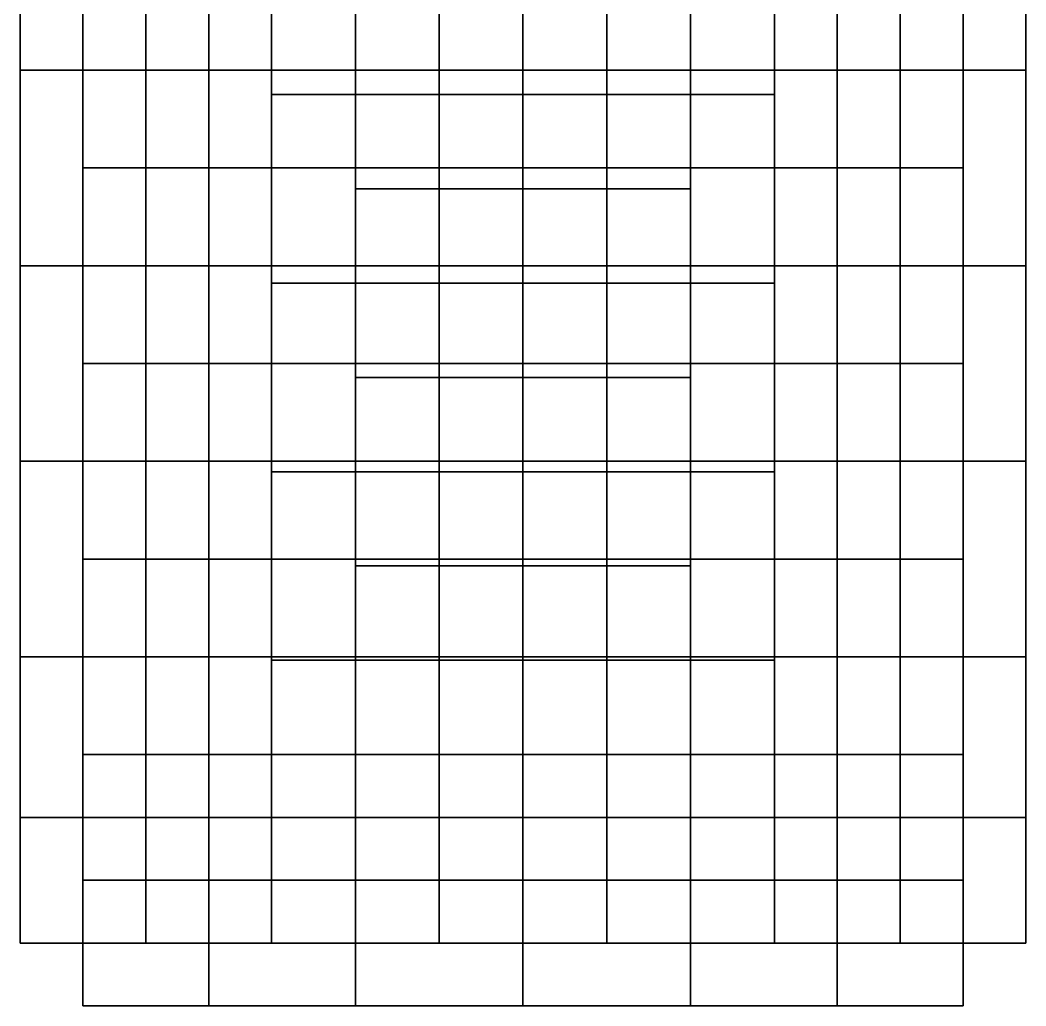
# Model space of a CAD drawing. Extents: x -2.5 to 67.5, y -27.5 to 12.5.
# Drawn here: x 27.5 to 37.5, y -27.5 to -17.7 of the extents above; entities that cross this region are included whole.
import ezdxf

# ---------------------------------------------------------------- set-up
doc = ezdxf.new("R2010")
doc.units = 0
for name, color, linetype in [('EC_M2', 16, 'CONTINUOUS'), ('M0', 13, 'CONTINUOUS'), ('M2', 15, 'CONTINUOUS')]:
    doc.layers.add(name, color=color, linetype=linetype)

msp = doc.modelspace()

# ---------------------------------------------------------------- linework, layer by layer
at = {"layer": 'EC_M2', "color": 182}
for p, q in [((30.833, -25, 4.125), (32.5, -25, 4.125)), ((30.833, -25, 0.5), (32.5, -25, 0.5)), ((32.5, -25, 4.125), (34.167, -25, 4.125)), ((32.5, -25, 0.5), (34.167, -25, 0.5))]:
    msp.add_line(p, q, dxfattribs=at)
at = {"layer": 'M0', "color": 135}
for points in [[(27.5, -18.194), (27.5, -18.194, 1), (27.5, -16.25, 1), (27.5, -16.25)], [(28.75, -18.194), (27.5, -18.194), (27.5, -16.25), (28.75, -16.25)], [(27.5, -18.194, 1), (28.75, -18.194, 1), (28.75, -16.25, 1), (27.5, -16.25, 1)], [(28.75, -18.194, 1), (28.75, -18.194), (28.75, -16.25), (28.75, -16.25, 1)], [(28.75, -18.194), (28.75, -18.194, 1), (28.75, -16.25, 1), (28.75, -16.25)], [(30, -18.194), (28.75, -18.194), (28.75, -16.25), (30, -16.25)], [(28.75, -18.194, 1), (30, -18.194, 1), (30, -16.25, 1), (28.75, -16.25, 1)], [(30, -18.194, 1), (30, -18.194), (30, -16.25), (30, -16.25, 1)], [(30, -18.194), (30, -18.194, 1), (30, -16.25, 1), (30, -16.25)], [(31.667, -18.194), (30, -18.194), (30, -16.25), (31.667, -16.25)], [(30, -18.194, 1), (31.667, -18.194, 1), (31.667, -16.25, 1), (30, -16.25, 1)], [(31.667, -18.194, 1), (31.667, -18.194), (31.667, -16.25), (31.667, -16.25, 1)], [(31.667, -18.194), (31.667, -18.194, 1), (31.667, -16.25, 1), (31.667, -16.25)], [(33.333, -18.194), (31.667, -18.194), (31.667, -16.25), (33.333, -16.25)], [(31.667, -18.194, 1), (33.333, -18.194, 1), (33.333, -16.25, 1), (31.667, -16.25, 1)], [(33.333, -18.194, 1), (33.333, -18.194), (33.333, -16.25), (33.333, -16.25, 1)], [(33.333, -18.194), (33.333, -18.194, 1), (33.333, -16.25, 1), (33.333, -16.25)], [(35, -18.194), (33.333, -18.194), (33.333, -16.25), (35, -16.25)], [(33.333, -18.194, 1), (35, -18.194, 1), (35, -16.25, 1), (33.333, -16.25, 1)], [(35, -18.194, 1), (35, -18.194), (35, -16.25), (35, -16.25, 1)], [(35, -18.194), (35, -18.194, 1), (35, -16.25, 1), (35, -16.25)], [(36.25, -18.194), (35, -18.194), (35, -16.25), (36.25, -16.25)], [(35, -18.194, 1), (36.25, -18.194, 1), (36.25, -16.25, 1), (35, -16.25, 1)], [(36.25, -18.194, 1), (36.25, -18.194), (36.25, -16.25), (36.25, -16.25, 1)], [(36.25, -18.194), (36.25, -18.194, 1), (36.25, -16.25, 1), (36.25, -16.25)], [(37.5, -18.194), (36.25, -18.194), (36.25, -16.25), (37.5, -16.25)], [(36.25, -18.194, 1), (37.5, -18.194, 1), (37.5, -16.25, 1), (36.25, -16.25, 1)], [(37.5, -18.194, 1), (37.5, -18.194), (37.5, -16.25), (37.5, -16.25, 1)], [(28.125, -17.222), (28.125, -19.167), (28.125, -19.167, 1), (28.125, -17.222, 1)], [(28.125, -19.167), (28.125, -17.222), (29.375, -17.222), (29.375, -19.167)], [(28.125, -17.222, 1), (28.125, -19.167, 1), (29.375, -19.167, 1), (29.375, -17.222, 1)], [(29.375, -19.167), (29.375, -17.222), (29.375, -17.222, 1), (29.375, -19.167, 1)], [(29.375, -17.222), (29.375, -19.167), (29.375, -19.167, 1), (29.375, -17.222, 1)], [(29.375, -19.167), (29.375, -17.222), (30.833, -17.222), (30.833, -19.167)], [(29.375, -17.222, 1), (29.375, -19.167, 1), (30.833, -19.167, 1), (30.833, -17.222, 1)], [(30.833, -19.167), (30.833, -17.222), (30.833, -17.222, 1), (30.833, -19.167, 1)], [(30.833, -17.222), (30.833, -19.167), (30.833, -19.167, 1), (30.833, -17.222, 1)], [(30.833, -19.167), (30.833, -17.222), (32.5, -17.222), (32.5, -19.167)], [(30.833, -17.222, 1), (30.833, -19.167, 1), (32.5, -19.167, 1), (32.5, -17.222, 1)], [(32.5, -19.167), (32.5, -17.222), (32.5, -17.222, 1), (32.5, -19.167, 1)], [(32.5, -17.222), (32.5, -19.167), (32.5, -19.167, 1), (32.5, -17.222, 1)], [(32.5, -19.167), (32.5, -17.222), (34.167, -17.222), (34.167, -19.167)], [(32.5, -17.222, 1), (32.5, -19.167, 1), (34.167, -19.167, 1), (34.167, -17.222, 1)], [(34.167, -19.167), (34.167, -17.222), (34.167, -17.222, 1), (34.167, -19.167, 1)], [(34.167, -17.222), (34.167, -19.167), (34.167, -19.167, 1), (34.167, -17.222, 1)], [(34.167, -19.167), (34.167, -17.222), (35.625, -17.222), (35.625, -19.167)], [(34.167, -17.222, 1), (34.167, -19.167, 1), (35.625, -19.167, 1), (35.625, -17.222, 1)], [(35.625, -19.167), (35.625, -17.222), (35.625, -17.222, 1), (35.625, -19.167, 1)], [(35.625, -17.222), (35.625, -19.167), (35.625, -19.167, 1), (35.625, -17.222, 1)], [(35.625, -19.167), (35.625, -17.222), (36.875, -17.222), (36.875, -19.167)], [(35.625, -17.222, 1), (35.625, -19.167, 1), (36.875, -19.167, 1), (36.875, -17.222, 1)], [(36.875, -19.167), (36.875, -17.222), (36.875, -17.222, 1), (36.875, -19.167, 1)], [(28.75, -18.194), (27.5, -18.194), (27.5, -18.194, 1), (28.75, -18.194, 1)], [(27.5, -20.139), (27.5, -20.139, 1), (27.5, -18.194, 1), (27.5, -18.194)], [(28.75, -20.139), (27.5, -20.139), (27.5, -18.194), (28.75, -18.194)], [(27.5, -20.139, 1), (28.75, -20.139, 1), (28.75, -18.194, 1), (27.5, -18.194, 1)], [(27.5, -18.194), (28.75, -18.194), (28.75, -18.194, 1), (27.5, -18.194, 1)], [(28.75, -20.139, 1), (28.75, -20.139), (28.75, -18.194), (28.75, -18.194, 1)], [(30, -18.194), (28.75, -18.194), (28.75, -18.194, 1), (30, -18.194, 1)], [(28.75, -20.139), (28.75, -20.139, 1), (28.75, -18.194, 1), (28.75, -18.194)], [(30, -20.139), (28.75, -20.139), (28.75, -18.194), (30, -18.194)], [(28.75, -20.139, 1), (30, -20.139, 1), (30, -18.194, 1), (28.75, -18.194, 1)], [(28.75, -18.194), (30, -18.194), (30, -18.194, 1), (28.75, -18.194, 1)], [(30, -20.139, 1), (30, -20.139), (30, -18.194), (30, -18.194, 1)], [(31.667, -18.194), (30, -18.194), (30, -18.194, 1), (31.667, -18.194, 1)], [(30, -20.139), (30, -20.139, 1), (30, -18.194, 1), (30, -18.194)], [(31.667, -20.139), (30, -20.139), (30, -18.194), (31.667, -18.194)], [(30, -20.139, 1), (31.667, -20.139, 1), (31.667, -18.194, 1), (30, -18.194, 1)], [(30, -18.194), (31.667, -18.194), (31.667, -18.194, 1), (30, -18.194, 1)], [(31.667, -20.139, 1), (31.667, -20.139), (31.667, -18.194), (31.667, -18.194, 1)], [(33.333, -18.194), (31.667, -18.194), (31.667, -18.194, 1), (33.333, -18.194, 1)], [(31.667, -20.139), (31.667, -20.139, 1), (31.667, -18.194, 1), (31.667, -18.194)], [(33.333, -20.139), (31.667, -20.139), (31.667, -18.194), (33.333, -18.194)], [(31.667, -20.139, 1), (33.333, -20.139, 1), (33.333, -18.194, 1), (31.667, -18.194, 1)], [(31.667, -18.194), (33.333, -18.194), (33.333, -18.194, 1), (31.667, -18.194, 1)], [(33.333, -20.139, 1), (33.333, -20.139), (33.333, -18.194), (33.333, -18.194, 1)], [(35, -18.194), (33.333, -18.194), (33.333, -18.194, 1), (35, -18.194, 1)], [(33.333, -20.139), (33.333, -20.139, 1), (33.333, -18.194, 1), (33.333, -18.194)], [(35, -20.139), (33.333, -20.139), (33.333, -18.194), (35, -18.194)], [(33.333, -20.139, 1), (35, -20.139, 1), (35, -18.194, 1), (33.333, -18.194, 1)], [(33.333, -18.194), (35, -18.194), (35, -18.194, 1), (33.333, -18.194, 1)], [(35, -20.139, 1), (35, -20.139), (35, -18.194), (35, -18.194, 1)], [(36.25, -18.194), (35, -18.194), (35, -18.194, 1), (36.25, -18.194, 1)], [(35, -20.139), (35, -20.139, 1), (35, -18.194, 1), (35, -18.194)], [(36.25, -20.139), (35, -20.139), (35, -18.194), (36.25, -18.194)], [(35, -20.139, 1), (36.25, -20.139, 1), (36.25, -18.194, 1), (35, -18.194, 1)], [(35, -18.194), (36.25, -18.194), (36.25, -18.194, 1), (35, -18.194, 1)], [(36.25, -20.139, 1), (36.25, -20.139), (36.25, -18.194), (36.25, -18.194, 1)], [(37.5, -18.194), (36.25, -18.194), (36.25, -18.194, 1), (37.5, -18.194, 1)], [(36.25, -20.139), (36.25, -20.139, 1), (36.25, -18.194, 1), (36.25, -18.194)], [(37.5, -20.139), (36.25, -20.139), (36.25, -18.194), (37.5, -18.194)], [(36.25, -20.139, 1), (37.5, -20.139, 1), (37.5, -18.194, 1), (36.25, -18.194, 1)], [(36.25, -18.194), (37.5, -18.194), (37.5, -18.194, 1), (36.25, -18.194, 1)], [(37.5, -20.139, 1), (37.5, -20.139), (37.5, -18.194), (37.5, -18.194, 1)], [(28.125, -19.167), (28.125, -21.111), (28.125, -21.111, 1), (28.125, -19.167, 1)], [(28.125, -19.167), (28.125, -19.167, 1), (29.375, -19.167, 1), (29.375, -19.167)], [(28.125, -21.111), (28.125, -19.167), (29.375, -19.167), (29.375, -21.111)], [(28.125, -19.167, 1), (28.125, -21.111, 1), (29.375, -21.111, 1), (29.375, -19.167, 1)], [(28.125, -19.167, 1), (28.125, -19.167), (29.375, -19.167), (29.375, -19.167, 1)], [(29.375, -21.111), (29.375, -19.167), (29.375, -19.167, 1), (29.375, -21.111, 1)], [(29.375, -19.167), (29.375, -21.111), (29.375, -21.111, 1), (29.375, -19.167, 1)], [(29.375, -19.167), (29.375, -19.167, 1), (30.833, -19.167, 1), (30.833, -19.167)], [(29.375, -21.111), (29.375, -19.167), (30.833, -19.167), (30.833, -21.111)], [(29.375, -19.167, 1), (29.375, -21.111, 1), (30.833, -21.111, 1), (30.833, -19.167, 1)], [(29.375, -19.167, 1), (29.375, -19.167), (30.833, -19.167), (30.833, -19.167, 1)], [(30.833, -21.111), (30.833, -19.167), (30.833, -19.167, 1), (30.833, -21.111, 1)], [(30.833, -19.167), (30.833, -21.111), (30.833, -21.111, 1), (30.833, -19.167, 1)], [(30.833, -19.167), (30.833, -19.167, 1), (32.5, -19.167, 1), (32.5, -19.167)], [(30.833, -21.111), (30.833, -19.167), (32.5, -19.167), (32.5, -21.111)], [(30.833, -19.167, 1), (30.833, -21.111, 1), (32.5, -21.111, 1), (32.5, -19.167, 1)], [(30.833, -19.167, 1), (30.833, -19.167), (32.5, -19.167), (32.5, -19.167, 1)], [(32.5, -21.111), (32.5, -19.167), (32.5, -19.167, 1), (32.5, -21.111, 1)], [(32.5, -19.167), (32.5, -21.111), (32.5, -21.111, 1), (32.5, -19.167, 1)], [(32.5, -19.167), (32.5, -19.167, 1), (34.167, -19.167, 1), (34.167, -19.167)], [(32.5, -21.111), (32.5, -19.167), (34.167, -19.167), (34.167, -21.111)], [(32.5, -19.167, 1), (32.5, -21.111, 1), (34.167, -21.111, 1), (34.167, -19.167, 1)], [(32.5, -19.167, 1), (32.5, -19.167), (34.167, -19.167), (34.167, -19.167, 1)], [(34.167, -21.111), (34.167, -19.167), (34.167, -19.167, 1), (34.167, -21.111, 1)], [(34.167, -19.167), (34.167, -21.111), (34.167, -21.111, 1), (34.167, -19.167, 1)], [(34.167, -19.167), (34.167, -19.167, 1), (35.625, -19.167, 1), (35.625, -19.167)], [(34.167, -21.111), (34.167, -19.167), (35.625, -19.167), (35.625, -21.111)], [(34.167, -19.167, 1), (34.167, -21.111, 1), (35.625, -21.111, 1), (35.625, -19.167, 1)], [(34.167, -19.167, 1), (34.167, -19.167), (35.625, -19.167), (35.625, -19.167, 1)], [(35.625, -21.111), (35.625, -19.167), (35.625, -19.167, 1), (35.625, -21.111, 1)], [(35.625, -19.167), (35.625, -21.111), (35.625, -21.111, 1), (35.625, -19.167, 1)], [(35.625, -19.167), (35.625, -19.167, 1), (36.875, -19.167, 1), (36.875, -19.167)], [(35.625, -21.111), (35.625, -19.167), (36.875, -19.167), (36.875, -21.111)], [(35.625, -19.167, 1), (35.625, -21.111, 1), (36.875, -21.111, 1), (36.875, -19.167, 1)], [(35.625, -19.167, 1), (35.625, -19.167), (36.875, -19.167), (36.875, -19.167, 1)], [(36.875, -21.111), (36.875, -19.167), (36.875, -19.167, 1), (36.875, -21.111, 1)], [(28.75, -20.139), (27.5, -20.139), (27.5, -20.139, 1), (28.75, -20.139, 1)], [(27.5, -22.083), (27.5, -22.083, 1), (27.5, -20.139, 1), (27.5, -20.139)], [(28.75, -22.083), (27.5, -22.083), (27.5, -20.139), (28.75, -20.139)], [(27.5, -22.083, 1), (28.75, -22.083, 1), (28.75, -20.139, 1), (27.5, -20.139, 1)], [(27.5, -20.139), (28.75, -20.139), (28.75, -20.139, 1), (27.5, -20.139, 1)], [(28.75, -22.083, 1), (28.75, -22.083), (28.75, -20.139), (28.75, -20.139, 1)], [(30, -20.139), (28.75, -20.139), (28.75, -20.139, 1), (30, -20.139, 1)], [(28.75, -22.083), (28.75, -22.083, 1), (28.75, -20.139, 1), (28.75, -20.139)], [(30, -22.083), (28.75, -22.083), (28.75, -20.139), (30, -20.139)], [(28.75, -22.083, 1), (30, -22.083, 1), (30, -20.139, 1), (28.75, -20.139, 1)], [(28.75, -20.139), (30, -20.139), (30, -20.139, 1), (28.75, -20.139, 1)], [(30, -22.083, 1), (30, -22.083), (30, -20.139), (30, -20.139, 1)], [(31.667, -20.139), (30, -20.139), (30, -20.139, 1), (31.667, -20.139, 1)], [(30, -22.083), (30, -22.083, 1), (30, -20.139, 1), (30, -20.139)], [(31.667, -22.083), (30, -22.083), (30, -20.139), (31.667, -20.139)], [(30, -22.083, 1), (31.667, -22.083, 1), (31.667, -20.139, 1), (30, -20.139, 1)], [(30, -20.139), (31.667, -20.139), (31.667, -20.139, 1), (30, -20.139, 1)], [(31.667, -22.083, 1), (31.667, -22.083), (31.667, -20.139), (31.667, -20.139, 1)], [(33.333, -20.139), (31.667, -20.139), (31.667, -20.139, 1), (33.333, -20.139, 1)], [(31.667, -22.083), (31.667, -22.083, 1), (31.667, -20.139, 1), (31.667, -20.139)], [(33.333, -22.083), (31.667, -22.083), (31.667, -20.139), (33.333, -20.139)], [(31.667, -22.083, 1), (33.333, -22.083, 1), (33.333, -20.139, 1), (31.667, -20.139, 1)], [(31.667, -20.139), (33.333, -20.139), (33.333, -20.139, 1), (31.667, -20.139, 1)], [(33.333, -22.083, 1), (33.333, -22.083), (33.333, -20.139), (33.333, -20.139, 1)], [(35, -20.139), (33.333, -20.139), (33.333, -20.139, 1), (35, -20.139, 1)], [(33.333, -22.083), (33.333, -22.083, 1), (33.333, -20.139, 1), (33.333, -20.139)], [(35, -22.083), (33.333, -22.083), (33.333, -20.139), (35, -20.139)], [(33.333, -22.083, 1), (35, -22.083, 1), (35, -20.139, 1), (33.333, -20.139, 1)], [(33.333, -20.139), (35, -20.139), (35, -20.139, 1), (33.333, -20.139, 1)], [(35, -22.083, 1), (35, -22.083), (35, -20.139), (35, -20.139, 1)], [(36.25, -20.139), (35, -20.139), (35, -20.139, 1), (36.25, -20.139, 1)], [(35, -22.083), (35, -22.083, 1), (35, -20.139, 1), (35, -20.139)], [(36.25, -22.083), (35, -22.083), (35, -20.139), (36.25, -20.139)], [(35, -22.083, 1), (36.25, -22.083, 1), (36.25, -20.139, 1), (35, -20.139, 1)], [(35, -20.139), (36.25, -20.139), (36.25, -20.139, 1), (35, -20.139, 1)], [(36.25, -22.083, 1), (36.25, -22.083), (36.25, -20.139), (36.25, -20.139, 1)], [(37.5, -20.139), (36.25, -20.139), (36.25, -20.139, 1), (37.5, -20.139, 1)], [(36.25, -22.083), (36.25, -22.083, 1), (36.25, -20.139, 1), (36.25, -20.139)], [(37.5, -22.083), (36.25, -22.083), (36.25, -20.139), (37.5, -20.139)], [(36.25, -22.083, 1), (37.5, -22.083, 1), (37.5, -20.139, 1), (36.25, -20.139, 1)], [(36.25, -20.139), (37.5, -20.139), (37.5, -20.139, 1), (36.25, -20.139, 1)], [(37.5, -22.083, 1), (37.5, -22.083), (37.5, -20.139), (37.5, -20.139, 1)], [(28.125, -21.111), (28.125, -23.056), (28.125, -23.056, 1), (28.125, -21.111, 1)], [(28.125, -21.111), (28.125, -21.111, 1), (29.375, -21.111, 1), (29.375, -21.111)], [(28.125, -23.056), (28.125, -21.111), (29.375, -21.111), (29.375, -23.056)], [(28.125, -21.111, 1), (28.125, -23.056, 1), (29.375, -23.056, 1), (29.375, -21.111, 1)], [(28.125, -21.111, 1), (28.125, -21.111), (29.375, -21.111), (29.375, -21.111, 1)], [(29.375, -23.056), (29.375, -21.111), (29.375, -21.111, 1), (29.375, -23.056, 1)], [(29.375, -21.111), (29.375, -23.056), (29.375, -23.056, 1), (29.375, -21.111, 1)], [(29.375, -21.111), (29.375, -21.111, 1), (30.833, -21.111, 1), (30.833, -21.111)], [(29.375, -23.056), (29.375, -21.111), (30.833, -21.111), (30.833, -23.056)], [(29.375, -21.111, 1), (29.375, -23.056, 1), (30.833, -23.056, 1), (30.833, -21.111, 1)], [(29.375, -21.111, 1), (29.375, -21.111), (30.833, -21.111), (30.833, -21.111, 1)], [(30.833, -23.056), (30.833, -21.111), (30.833, -21.111, 1), (30.833, -23.056, 1)], [(30.833, -21.111), (30.833, -23.056), (30.833, -23.056, 1), (30.833, -21.111, 1)], [(30.833, -21.111), (30.833, -21.111, 1), (32.5, -21.111, 1), (32.5, -21.111)], [(30.833, -23.056), (30.833, -21.111), (32.5, -21.111), (32.5, -23.056)], [(30.833, -21.111, 1), (30.833, -23.056, 1), (32.5, -23.056, 1), (32.5, -21.111, 1)], [(30.833, -21.111, 1), (30.833, -21.111), (32.5, -21.111), (32.5, -21.111, 1)], [(32.5, -23.056), (32.5, -21.111), (32.5, -21.111, 1), (32.5, -23.056, 1)], [(32.5, -21.111), (32.5, -23.056), (32.5, -23.056, 1), (32.5, -21.111, 1)], [(32.5, -21.111), (32.5, -21.111, 1), (34.167, -21.111, 1), (34.167, -21.111)], [(32.5, -23.056), (32.5, -21.111), (34.167, -21.111), (34.167, -23.056)], [(32.5, -21.111, 1), (32.5, -23.056, 1), (34.167, -23.056, 1), (34.167, -21.111, 1)], [(32.5, -21.111, 1), (32.5, -21.111), (34.167, -21.111), (34.167, -21.111, 1)], [(34.167, -23.056), (34.167, -21.111), (34.167, -21.111, 1), (34.167, -23.056, 1)], [(34.167, -21.111), (34.167, -23.056), (34.167, -23.056, 1), (34.167, -21.111, 1)], [(34.167, -21.111), (34.167, -21.111, 1), (35.625, -21.111, 1), (35.625, -21.111)], [(34.167, -23.056), (34.167, -21.111), (35.625, -21.111), (35.625, -23.056)], [(34.167, -21.111, 1), (34.167, -23.056, 1), (35.625, -23.056, 1), (35.625, -21.111, 1)], [(34.167, -21.111, 1), (34.167, -21.111), (35.625, -21.111), (35.625, -21.111, 1)], [(35.625, -23.056), (35.625, -21.111), (35.625, -21.111, 1), (35.625, -23.056, 1)], [(35.625, -21.111), (35.625, -23.056), (35.625, -23.056, 1), (35.625, -21.111, 1)], [(35.625, -21.111), (35.625, -21.111, 1), (36.875, -21.111, 1), (36.875, -21.111)], [(35.625, -23.056), (35.625, -21.111), (36.875, -21.111), (36.875, -23.056)], [(35.625, -21.111, 1), (35.625, -23.056, 1), (36.875, -23.056, 1), (36.875, -21.111, 1)], [(35.625, -21.111, 1), (35.625, -21.111), (36.875, -21.111), (36.875, -21.111, 1)], [(36.875, -23.056), (36.875, -21.111), (36.875, -21.111, 1), (36.875, -23.056, 1)], [(28.75, -22.083), (27.5, -22.083), (27.5, -22.083, 1), (28.75, -22.083, 1)], [(27.5, -24.028), (27.5, -24.028, 1), (27.5, -22.083, 1), (27.5, -22.083)], [(28.75, -24.028), (27.5, -24.028), (27.5, -22.083), (28.75, -22.083)], [(27.5, -24.028, 1), (28.75, -24.028, 1), (28.75, -22.083, 1), (27.5, -22.083, 1)], [(27.5, -22.083), (28.75, -22.083), (28.75, -22.083, 1), (27.5, -22.083, 1)], [(28.75, -24.028, 1), (28.75, -24.028), (28.75, -22.083), (28.75, -22.083, 1)], [(30, -22.083), (28.75, -22.083), (28.75, -22.083, 1), (30, -22.083, 1)], [(28.75, -24.028), (28.75, -24.028, 1), (28.75, -22.083, 1), (28.75, -22.083)], [(30, -24.028), (28.75, -24.028), (28.75, -22.083), (30, -22.083)], [(28.75, -24.028, 1), (30, -24.028, 1), (30, -22.083, 1), (28.75, -22.083, 1)], [(28.75, -22.083), (30, -22.083), (30, -22.083, 1), (28.75, -22.083, 1)], [(30, -24.028, 1), (30, -24.028), (30, -22.083), (30, -22.083, 1)], [(31.667, -22.083), (30, -22.083), (30, -22.083, 1), (31.667, -22.083, 1)], [(30, -24.028), (30, -24.028, 1), (30, -22.083, 1), (30, -22.083)], [(31.667, -24.028), (30, -24.028), (30, -22.083), (31.667, -22.083)], [(30, -24.028, 1), (31.667, -24.028, 1), (31.667, -22.083, 1), (30, -22.083, 1)], [(30, -22.083), (31.667, -22.083), (31.667, -22.083, 1), (30, -22.083, 1)], [(31.667, -24.028, 1), (31.667, -24.028), (31.667, -22.083), (31.667, -22.083, 1)], [(33.333, -22.083), (31.667, -22.083), (31.667, -22.083, 1), (33.333, -22.083, 1)], [(31.667, -24.028), (31.667, -24.028, 1), (31.667, -22.083, 1), (31.667, -22.083)], [(33.333, -24.028), (31.667, -24.028), (31.667, -22.083), (33.333, -22.083)], [(31.667, -24.028, 1), (33.333, -24.028, 1), (33.333, -22.083, 1), (31.667, -22.083, 1)], [(31.667, -22.083), (33.333, -22.083), (33.333, -22.083, 1), (31.667, -22.083, 1)], [(33.333, -24.028, 1), (33.333, -24.028), (33.333, -22.083), (33.333, -22.083, 1)], [(35, -22.083), (33.333, -22.083), (33.333, -22.083, 1), (35, -22.083, 1)], [(33.333, -24.028), (33.333, -24.028, 1), (33.333, -22.083, 1), (33.333, -22.083)], [(35, -24.028), (33.333, -24.028), (33.333, -22.083), (35, -22.083)], [(33.333, -24.028, 1), (35, -24.028, 1), (35, -22.083, 1), (33.333, -22.083, 1)], [(33.333, -22.083), (35, -22.083), (35, -22.083, 1), (33.333, -22.083, 1)], [(35, -24.028, 1), (35, -24.028), (35, -22.083), (35, -22.083, 1)], [(36.25, -22.083), (35, -22.083), (35, -22.083, 1), (36.25, -22.083, 1)], [(35, -24.028), (35, -24.028, 1), (35, -22.083, 1), (35, -22.083)], [(36.25, -24.028), (35, -24.028), (35, -22.083), (36.25, -22.083)], [(35, -24.028, 1), (36.25, -24.028, 1), (36.25, -22.083, 1), (35, -22.083, 1)], [(35, -22.083), (36.25, -22.083), (36.25, -22.083, 1), (35, -22.083, 1)], [(36.25, -24.028, 1), (36.25, -24.028), (36.25, -22.083), (36.25, -22.083, 1)], [(37.5, -22.083), (36.25, -22.083), (36.25, -22.083, 1), (37.5, -22.083, 1)], [(36.25, -24.028), (36.25, -24.028, 1), (36.25, -22.083, 1), (36.25, -22.083)], [(37.5, -24.028), (36.25, -24.028), (36.25, -22.083), (37.5, -22.083)], [(36.25, -24.028, 1), (37.5, -24.028, 1), (37.5, -22.083, 1), (36.25, -22.083, 1)], [(36.25, -22.083), (37.5, -22.083), (37.5, -22.083, 1), (36.25, -22.083, 1)], [(37.5, -24.028, 1), (37.5, -24.028), (37.5, -22.083), (37.5, -22.083, 1)], [(28.125, -23.056), (28.125, -25), (28.125, -25, 1), (28.125, -23.056, 1)], [(28.125, -23.056), (28.125, -23.056, 1), (29.375, -23.056, 1), (29.375, -23.056)], [(28.125, -25), (28.125, -23.056), (29.375, -23.056), (29.375, -25)], [(28.125, -23.056, 1), (28.125, -25, 1), (29.375, -25, 1), (29.375, -23.056, 1)], [(28.125, -23.056, 1), (28.125, -23.056), (29.375, -23.056), (29.375, -23.056, 1)], [(29.375, -25), (29.375, -23.056), (29.375, -23.056, 1), (29.375, -25, 1)], [(29.375, -23.056), (29.375, -25), (29.375, -25, 1), (29.375, -23.056, 1)], [(29.375, -23.056), (29.375, -23.056, 1), (30.833, -23.056, 1), (30.833, -23.056)], [(29.375, -25), (29.375, -23.056), (30.833, -23.056), (30.833, -25)], [(29.375, -23.056, 1), (29.375, -25, 1), (30.833, -25, 1), (30.833, -23.056, 1)], [(29.375, -23.056, 1), (29.375, -23.056), (30.833, -23.056), (30.833, -23.056, 1)], [(30.833, -25), (30.833, -23.056), (30.833, -23.056, 1), (30.833, -25, 1)], [(30.833, -23.056), (30.833, -25), (30.833, -25, 1), (30.833, -23.056, 1)], [(30.833, -23.056), (30.833, -23.056, 1), (32.5, -23.056, 1), (32.5, -23.056)], [(30.833, -25), (30.833, -23.056), (32.5, -23.056), (32.5, -25)], [(30.833, -23.056, 1), (30.833, -25, 1), (32.5, -25, 1), (32.5, -23.056, 1)], [(30.833, -23.056, 1), (30.833, -23.056), (32.5, -23.056), (32.5, -23.056, 1)], [(32.5, -25), (32.5, -23.056), (32.5, -23.056, 1), (32.5, -25, 1)], [(32.5, -23.056), (32.5, -25), (32.5, -25, 1), (32.5, -23.056, 1)], [(32.5, -23.056), (32.5, -23.056, 1), (34.167, -23.056, 1), (34.167, -23.056)], [(32.5, -25), (32.5, -23.056), (34.167, -23.056), (34.167, -25)], [(32.5, -23.056, 1), (32.5, -25, 1), (34.167, -25, 1), (34.167, -23.056, 1)], [(32.5, -23.056, 1), (32.5, -23.056), (34.167, -23.056), (34.167, -23.056, 1)], [(34.167, -25), (34.167, -23.056), (34.167, -23.056, 1), (34.167, -25, 1)], [(34.167, -23.056), (34.167, -25), (34.167, -25, 1), (34.167, -23.056, 1)], [(34.167, -23.056), (34.167, -23.056, 1), (35.625, -23.056, 1), (35.625, -23.056)], [(34.167, -25), (34.167, -23.056), (35.625, -23.056), (35.625, -25)], [(34.167, -23.056, 1), (34.167, -25, 1), (35.625, -25, 1), (35.625, -23.056, 1)], [(34.167, -23.056, 1), (34.167, -23.056), (35.625, -23.056), (35.625, -23.056, 1)], [(35.625, -25), (35.625, -23.056), (35.625, -23.056, 1), (35.625, -25, 1)], [(35.625, -23.056), (35.625, -25), (35.625, -25, 1), (35.625, -23.056, 1)], [(35.625, -23.056), (35.625, -23.056, 1), (36.875, -23.056, 1), (36.875, -23.056)], [(35.625, -25), (35.625, -23.056), (36.875, -23.056), (36.875, -25)], [(35.625, -23.056, 1), (35.625, -25, 1), (36.875, -25, 1), (36.875, -23.056, 1)], [(35.625, -23.056, 1), (35.625, -23.056), (36.875, -23.056), (36.875, -23.056, 1)], [(36.875, -25), (36.875, -23.056), (36.875, -23.056, 1), (36.875, -25, 1)], [(28.75, -24.028), (27.5, -24.028), (27.5, -24.028, 1), (28.75, -24.028, 1)], [(27.5, -25.625), (27.5, -25.625, 1), (27.5, -24.028, 1), (27.5, -24.028)], [(28.75, -25.625), (27.5, -25.625), (27.5, -24.028), (28.75, -24.028)], [(27.5, -25.625, 1), (28.75, -25.625, 1), (28.75, -24.028, 1), (27.5, -24.028, 1)], [(27.5, -24.028), (28.75, -24.028), (28.75, -24.028, 1), (27.5, -24.028, 1)], [(28.75, -25.625, 1), (28.75, -25.625), (28.75, -24.028), (28.75, -24.028, 1)], [(30, -24.028), (28.75, -24.028), (28.75, -24.028, 1), (30, -24.028, 1)], [(28.75, -25.625), (28.75, -25.625, 1), (28.75, -24.028, 1), (28.75, -24.028)], [(30, -25.625), (28.75, -25.625), (28.75, -24.028), (30, -24.028)], [(28.75, -25.625, 1), (30, -25.625, 1), (30, -24.028, 1), (28.75, -24.028, 1)], [(28.75, -24.028), (30, -24.028), (30, -24.028, 1), (28.75, -24.028, 1)], [(31.667, -24.028), (30, -24.028), (30, -24.028, 1), (31.667, -24.028, 1)], [(30, -25), (30, -25, 1), (30, -24.028, 1), (30, -24.028)], [(31.667, -25), (30, -25), (30, -24.028), (31.667, -24.028)], [(30, -25, 1), (31.667, -25, 1), (31.667, -24.028, 1), (30, -24.028, 1)], [(30, -25.625, 1), (30, -25.625), (30, -24.028), (30, -24.028, 1)], [(30, -24.028), (31.667, -24.028), (31.667, -24.028, 1), (30, -24.028, 1)], [(31.667, -25, 1), (31.667, -25), (31.667, -24.028), (31.667, -24.028, 1)], [(33.333, -24.028), (31.667, -24.028), (31.667, -24.028, 1), (33.333, -24.028, 1)], [(31.667, -25), (31.667, -25, 1), (31.667, -24.028, 1), (31.667, -24.028)], [(33.333, -25), (31.667, -25), (31.667, -24.028), (33.333, -24.028)], [(31.667, -25, 1), (33.333, -25, 1), (33.333, -24.028, 1), (31.667, -24.028, 1)], [(31.667, -24.028), (33.333, -24.028), (33.333, -24.028, 1), (31.667, -24.028, 1)], [(33.333, -25, 1), (33.333, -25), (33.333, -24.028), (33.333, -24.028, 1)], [(35, -24.028), (33.333, -24.028), (33.333, -24.028, 1), (35, -24.028, 1)], [(33.333, -25), (33.333, -25, 1), (33.333, -24.028, 1), (33.333, -24.028)], [(35, -25), (33.333, -25), (33.333, -24.028), (35, -24.028)], [(33.333, -25, 1), (35, -25, 1), (35, -24.028, 1), (33.333, -24.028, 1)], [(33.333, -24.028), (35, -24.028), (35, -24.028, 1), (33.333, -24.028, 1)], [(35, -25, 1), (35, -25), (35, -24.028), (35, -24.028, 1)], [(36.25, -24.028), (35, -24.028), (35, -24.028, 1), (36.25, -24.028, 1)], [(35, -25.625), (35, -25.625, 1), (35, -24.028, 1), (35, -24.028)], [(36.25, -25.625), (35, -25.625), (35, -24.028), (36.25, -24.028)], [(35, -25.625, 1), (36.25, -25.625, 1), (36.25, -24.028, 1), (35, -24.028, 1)], [(35, -24.028), (36.25, -24.028), (36.25, -24.028, 1), (35, -24.028, 1)], [(36.25, -25.625, 1), (36.25, -25.625), (36.25, -24.028), (36.25, -24.028, 1)], [(37.5, -24.028), (36.25, -24.028), (36.25, -24.028, 1), (37.5, -24.028, 1)], [(36.25, -25.625), (36.25, -25.625, 1), (36.25, -24.028, 1), (36.25, -24.028)], [(37.5, -25.625), (36.25, -25.625), (36.25, -24.028), (37.5, -24.028)], [(36.25, -25.625, 1), (37.5, -25.625, 1), (37.5, -24.028, 1), (36.25, -24.028, 1)], [(36.25, -24.028), (37.5, -24.028), (37.5, -24.028, 1), (36.25, -24.028, 1)], [(37.5, -25.625, 1), (37.5, -25.625), (37.5, -24.028), (37.5, -24.028, 1)], [(28.125, -25), (28.125, -26.25), (28.125, -26.25, 1), (28.125, -25, 1)], [(28.125, -25), (28.125, -25, 1), (29.375, -25, 1), (29.375, -25)], [(28.125, -26.25), (28.125, -25), (29.375, -25), (29.375, -26.25)], [(28.125, -25, 1), (28.125, -26.25, 1), (29.375, -26.25, 1), (29.375, -25, 1)], [(28.125, -25, 1), (28.125, -25), (29.375, -25), (29.375, -25, 1)], [(29.375, -26.25), (29.375, -25), (29.375, -25, 1), (29.375, -26.25, 1)], [(29.375, -25), (29.375, -26.25), (29.375, -26.25, 1), (29.375, -25, 1)], [(29.375, -25), (29.375, -25, 1), (30.833, -25, 1), (30.833, -25)], [(29.375, -26.25), (29.375, -25), (30.833, -25), (30.833, -26.25)], [(29.375, -25, 1), (29.375, -26.25, 1), (30.833, -26.25, 1), (30.833, -25, 1)], [(29.375, -25, 1), (29.375, -25), (30.833, -25), (30.833, -25, 1)], [(31.667, -25), (30, -25), (30, -25, 1), (31.667, -25, 1)], [(30, -25.625), (30, -25.625, 1), (30, -25, 1), (30, -25)], [(31.667, -25.625), (30, -25.625), (30, -25), (31.667, -25)], [(30, -25.625, 1), (31.667, -25.625, 1), (31.667, -25, 1), (30, -25, 1)], [(30, -25), (31.667, -25), (31.667, -25, 1), (30, -25, 1)], [(30.833, -26.25), (30.833, -25), (30.833, -25, 1), (30.833, -26.25, 1)], [(30.833, -25), (30.833, -26.25), (30.833, -26.25, 1), (30.833, -25, 1)], [(30.833, -25), (30.833, -25, 1), (32.5, -25, 1), (32.5, -25)], [(30.833, -26.25), (30.833, -25), (32.5, -25), (32.5, -26.25)], [(30.833, -25, 1), (30.833, -26.25, 1), (32.5, -26.25, 1), (32.5, -25, 1)], [(30.833, -25, 1), (30.833, -25), (32.5, -25), (32.5, -25, 1)], [(31.667, -25.625, 1), (31.667, -25.625), (31.667, -25), (31.667, -25, 1)], [(33.333, -25), (31.667, -25), (31.667, -25, 1), (33.333, -25, 1)], [(31.667, -25.625), (31.667, -25.625, 1), (31.667, -25, 1), (31.667, -25)], [(33.333, -25.625), (31.667, -25.625), (31.667, -25), (33.333, -25)], [(31.667, -25.625, 1), (33.333, -25.625, 1), (33.333, -25, 1), (31.667, -25, 1)], [(31.667, -25), (33.333, -25), (33.333, -25, 1), (31.667, -25, 1)], [(32.5, -26.25), (32.5, -25), (32.5, -25, 1), (32.5, -26.25, 1)], [(32.5, -25), (32.5, -26.25), (32.5, -26.25, 1), (32.5, -25, 1)], [(32.5, -25), (32.5, -25, 1), (34.167, -25, 1), (34.167, -25)], [(32.5, -26.25), (32.5, -25), (34.167, -25), (34.167, -26.25)], [(32.5, -25, 1), (32.5, -26.25, 1), (34.167, -26.25, 1), (34.167, -25, 1)], [(32.5, -25, 1), (32.5, -25), (34.167, -25), (34.167, -25, 1)], [(33.333, -25.625, 1), (33.333, -25.625), (33.333, -25), (33.333, -25, 1)], [(35, -25), (33.333, -25), (33.333, -25, 1), (35, -25, 1)], [(33.333, -25.625), (33.333, -25.625, 1), (33.333, -25, 1), (33.333, -25)], [(35, -25.625), (33.333, -25.625), (33.333, -25), (35, -25)], [(33.333, -25.625, 1), (35, -25.625, 1), (35, -25, 1), (33.333, -25, 1)], [(33.333, -25), (35, -25), (35, -25, 1), (33.333, -25, 1)], [(34.167, -26.25), (34.167, -25), (34.167, -25, 1), (34.167, -26.25, 1)], [(34.167, -25), (34.167, -26.25), (34.167, -26.25, 1), (34.167, -25, 1)], [(34.167, -25), (34.167, -25, 1), (35.625, -25, 1), (35.625, -25)], [(34.167, -26.25), (34.167, -25), (35.625, -25), (35.625, -26.25)], [(34.167, -25, 1), (34.167, -26.25, 1), (35.625, -26.25, 1), (35.625, -25, 1)], [(34.167, -25, 1), (34.167, -25), (35.625, -25), (35.625, -25, 1)], [(35, -25.625, 1), (35, -25.625), (35, -25), (35, -25, 1)], [(35.625, -26.25), (35.625, -25), (35.625, -25, 1), (35.625, -26.25, 1)], [(35.625, -25), (35.625, -26.25), (35.625, -26.25, 1), (35.625, -25, 1)], [(35.625, -25), (35.625, -25, 1), (36.875, -25, 1), (36.875, -25)], [(35.625, -26.25), (35.625, -25), (36.875, -25), (36.875, -26.25)], [(35.625, -25, 1), (35.625, -26.25, 1), (36.875, -26.25, 1), (36.875, -25, 1)], [(35.625, -25, 1), (35.625, -25), (36.875, -25), (36.875, -25, 1)], [(36.875, -26.25), (36.875, -25), (36.875, -25, 1), (36.875, -26.25, 1)], [(28.75, -25.625), (27.5, -25.625), (27.5, -25.625, 1), (28.75, -25.625, 1)], [(27.5, -26.875), (27.5, -26.875, 1), (27.5, -25.625, 1), (27.5, -25.625)], [(28.75, -26.875), (27.5, -26.875), (27.5, -25.625), (28.75, -25.625)], [(27.5, -26.875, 1), (28.75, -26.875, 1), (28.75, -25.625, 1), (27.5, -25.625, 1)], [(27.5, -25.625), (28.75, -25.625), (28.75, -25.625, 1), (27.5, -25.625, 1)], [(28.75, -26.875, 1), (28.75, -26.875), (28.75, -25.625), (28.75, -25.625, 1)], [(30, -25.625), (28.75, -25.625), (28.75, -25.625, 1), (30, -25.625, 1)], [(28.75, -26.875), (28.75, -26.875, 1), (28.75, -25.625, 1), (28.75, -25.625)], [(30, -26.875), (28.75, -26.875), (28.75, -25.625), (30, -25.625)], [(28.75, -26.875, 1), (30, -26.875, 1), (30, -25.625, 1), (28.75, -25.625, 1)], [(28.75, -25.625), (30, -25.625), (30, -25.625, 1), (28.75, -25.625, 1)], [(30, -25.625), (31.667, -25.625), (31.667, -25.625, 1), (30, -25.625, 1)], [(30, -26.875, 1), (30, -26.875), (30, -25.625), (30, -25.625, 1)], [(31.667, -25.625), (30, -25.625), (30, -25.625, 1), (31.667, -25.625, 1)], [(30, -26.875), (30, -26.875, 1), (30, -25.625, 1), (30, -25.625)], [(31.667, -26.875), (30, -26.875), (30, -25.625), (31.667, -25.625)], [(30, -26.875, 1), (31.667, -26.875, 1), (31.667, -25.625, 1), (30, -25.625, 1)], [(31.667, -25.625), (33.333, -25.625), (33.333, -25.625, 1), (31.667, -25.625, 1)], [(31.667, -26.875, 1), (31.667, -26.875), (31.667, -25.625), (31.667, -25.625, 1)], [(33.333, -25.625), (31.667, -25.625), (31.667, -25.625, 1), (33.333, -25.625, 1)], [(31.667, -26.875), (31.667, -26.875, 1), (31.667, -25.625, 1), (31.667, -25.625)], [(33.333, -26.875), (31.667, -26.875), (31.667, -25.625), (33.333, -25.625)], [(31.667, -26.875, 1), (33.333, -26.875, 1), (33.333, -25.625, 1), (31.667, -25.625, 1)], [(33.333, -25.625), (35, -25.625), (35, -25.625, 1), (33.333, -25.625, 1)], [(33.333, -26.875, 1), (33.333, -26.875), (33.333, -25.625), (33.333, -25.625, 1)], [(35, -25.625), (33.333, -25.625), (33.333, -25.625, 1), (35, -25.625, 1)], [(33.333, -26.875), (33.333, -26.875, 1), (33.333, -25.625, 1), (33.333, -25.625)], [(35, -26.875), (33.333, -26.875), (33.333, -25.625), (35, -25.625)], [(33.333, -26.875, 1), (35, -26.875, 1), (35, -25.625, 1), (33.333, -25.625, 1)], [(35, -26.875, 1), (35, -26.875), (35, -25.625), (35, -25.625, 1)], [(36.25, -25.625), (35, -25.625), (35, -25.625, 1), (36.25, -25.625, 1)], [(35, -26.875), (35, -26.875, 1), (35, -25.625, 1), (35, -25.625)], [(36.25, -26.875), (35, -26.875), (35, -25.625), (36.25, -25.625)], [(35, -26.875, 1), (36.25, -26.875, 1), (36.25, -25.625, 1), (35, -25.625, 1)], [(35, -25.625), (36.25, -25.625), (36.25, -25.625, 1), (35, -25.625, 1)], [(36.25, -26.875, 1), (36.25, -26.875), (36.25, -25.625), (36.25, -25.625, 1)], [(37.5, -25.625), (36.25, -25.625), (36.25, -25.625, 1), (37.5, -25.625, 1)], [(36.25, -26.875), (36.25, -26.875, 1), (36.25, -25.625, 1), (36.25, -25.625)], [(37.5, -26.875), (36.25, -26.875), (36.25, -25.625), (37.5, -25.625)], [(36.25, -26.875, 1), (37.5, -26.875, 1), (37.5, -25.625, 1), (36.25, -25.625, 1)], [(36.25, -25.625), (37.5, -25.625), (37.5, -25.625, 1), (36.25, -25.625, 1)], [(37.5, -26.875, 1), (37.5, -26.875), (37.5, -25.625), (37.5, -25.625, 1)], [(28.125, -26.25), (28.125, -27.5), (28.125, -27.5, 1), (28.125, -26.25, 1)], [(28.125, -26.25), (28.125, -26.25, 1), (29.375, -26.25, 1), (29.375, -26.25)], [(28.125, -27.5), (28.125, -26.25), (29.375, -26.25), (29.375, -27.5)], [(28.125, -26.25, 1), (28.125, -27.5, 1), (29.375, -27.5, 1), (29.375, -26.25, 1)], [(28.125, -26.25, 1), (28.125, -26.25), (29.375, -26.25), (29.375, -26.25, 1)], [(29.375, -27.5), (29.375, -26.25), (29.375, -26.25, 1), (29.375, -27.5, 1)], [(29.375, -26.25), (29.375, -27.5), (29.375, -27.5, 1), (29.375, -26.25, 1)], [(29.375, -26.25), (29.375, -26.25, 1), (30.833, -26.25, 1), (30.833, -26.25)], [(29.375, -27.5), (29.375, -26.25), (30.833, -26.25), (30.833, -27.5)], [(29.375, -26.25, 1), (29.375, -27.5, 1), (30.833, -27.5, 1), (30.833, -26.25, 1)], [(29.375, -26.25, 1), (29.375, -26.25), (30.833, -26.25), (30.833, -26.25, 1)], [(30.833, -27.5), (30.833, -26.25), (30.833, -26.25, 1), (30.833, -27.5, 1)], [(30.833, -26.25), (30.833, -27.5), (30.833, -27.5, 1), (30.833, -26.25, 1)], [(30.833, -26.25), (30.833, -26.25, 1), (32.5, -26.25, 1), (32.5, -26.25)], [(30.833, -27.5), (30.833, -26.25), (32.5, -26.25), (32.5, -27.5)], [(30.833, -26.25, 1), (30.833, -27.5, 1), (32.5, -27.5, 1), (32.5, -26.25, 1)], [(30.833, -26.25, 1), (30.833, -26.25), (32.5, -26.25), (32.5, -26.25, 1)], [(32.5, -27.5), (32.5, -26.25), (32.5, -26.25, 1), (32.5, -27.5, 1)], [(32.5, -26.25), (32.5, -27.5), (32.5, -27.5, 1), (32.5, -26.25, 1)], [(32.5, -26.25), (32.5, -26.25, 1), (34.167, -26.25, 1), (34.167, -26.25)], [(32.5, -27.5), (32.5, -26.25), (34.167, -26.25), (34.167, -27.5)], [(32.5, -26.25, 1), (32.5, -27.5, 1), (34.167, -27.5, 1), (34.167, -26.25, 1)], [(32.5, -26.25, 1), (32.5, -26.25), (34.167, -26.25), (34.167, -26.25, 1)], [(34.167, -27.5), (34.167, -26.25), (34.167, -26.25, 1), (34.167, -27.5, 1)], [(34.167, -26.25), (34.167, -27.5), (34.167, -27.5, 1), (34.167, -26.25, 1)], [(34.167, -26.25), (34.167, -26.25, 1), (35.625, -26.25, 1), (35.625, -26.25)], [(34.167, -27.5), (34.167, -26.25), (35.625, -26.25), (35.625, -27.5)], [(34.167, -26.25, 1), (34.167, -27.5, 1), (35.625, -27.5, 1), (35.625, -26.25, 1)], [(34.167, -26.25, 1), (34.167, -26.25), (35.625, -26.25), (35.625, -26.25, 1)], [(35.625, -27.5), (35.625, -26.25), (35.625, -26.25, 1), (35.625, -27.5, 1)], [(35.625, -26.25), (35.625, -27.5), (35.625, -27.5, 1), (35.625, -26.25, 1)], [(35.625, -26.25), (35.625, -26.25, 1), (36.875, -26.25, 1), (36.875, -26.25)], [(35.625, -27.5), (35.625, -26.25), (36.875, -26.25), (36.875, -27.5)], [(35.625, -26.25, 1), (35.625, -27.5, 1), (36.875, -27.5, 1), (36.875, -26.25, 1)], [(35.625, -26.25, 1), (35.625, -26.25), (36.875, -26.25), (36.875, -26.25, 1)], [(36.875, -27.5), (36.875, -26.25), (36.875, -26.25, 1), (36.875, -27.5, 1)], [(27.5, -26.875), (28.75, -26.875), (28.75, -26.875, 1), (27.5, -26.875, 1)], [(28.75, -26.875), (30, -26.875), (30, -26.875, 1), (28.75, -26.875, 1)], [(30, -26.875), (31.667, -26.875), (31.667, -26.875, 1), (30, -26.875, 1)], [(31.667, -26.875), (33.333, -26.875), (33.333, -26.875, 1), (31.667, -26.875, 1)], [(33.333, -26.875), (35, -26.875), (35, -26.875, 1), (33.333, -26.875, 1)], [(35, -26.875), (36.25, -26.875), (36.25, -26.875, 1), (35, -26.875, 1)], [(36.25, -26.875), (37.5, -26.875), (37.5, -26.875, 1), (36.25, -26.875, 1)], [(28.125, -27.5, 1), (28.125, -27.5), (29.375, -27.5), (29.375, -27.5, 1)], [(29.375, -27.5, 1), (29.375, -27.5), (30.833, -27.5), (30.833, -27.5, 1)], [(30.833, -27.5, 1), (30.833, -27.5), (32.5, -27.5), (32.5, -27.5, 1)], [(32.5, -27.5, 1), (32.5, -27.5), (34.167, -27.5), (34.167, -27.5, 1)], [(34.167, -27.5, 1), (34.167, -27.5), (35.625, -27.5), (35.625, -27.5, 1)], [(35.625, -27.5, 1), (35.625, -27.5), (36.875, -27.5), (36.875, -27.5, 1)]]:
    msp.add_3dface(points, dxfattribs=at)
at = {"layer": 'M2', "color": 182}
for points in [[(30, -18.438, 3.25), (30, -18.438, 5), (30, -16.563, 5), (30, -16.563, 3.25)], [(31.667, -18.438, 3.25), (30, -18.438, 3.25), (30, -16.563, 3.25), (31.667, -16.563, 3.25)], [(30, -18.438, 5), (31.667, -18.438, 5), (31.667, -16.563, 5), (30, -16.563, 5)], [(31.667, -18.438, 5), (31.667, -18.438, 3.25), (31.667, -16.563, 3.25), (31.667, -16.563, 5)], [(31.667, -18.438, 3.25), (31.667, -18.438, 5), (31.667, -16.563, 5), (31.667, -16.563, 3.25)], [(33.333, -18.438, 3.25), (31.667, -18.438, 3.25), (31.667, -16.563, 3.25), (33.333, -16.563, 3.25)], [(31.667, -18.438, 5), (33.333, -18.438, 5), (33.333, -16.563, 5), (31.667, -16.563, 5)], [(33.333, -18.438, 5), (33.333, -18.438, 3.25), (33.333, -16.563, 3.25), (33.333, -16.563, 5)], [(33.333, -18.438, 3.25), (33.333, -18.438, 5), (33.333, -16.563, 5), (33.333, -16.563, 3.25)], [(35, -18.438, 3.25), (33.333, -18.438, 3.25), (33.333, -16.563, 3.25), (35, -16.563, 3.25)], [(33.333, -18.438, 5), (35, -18.438, 5), (35, -16.563, 5), (33.333, -16.563, 5)], [(35, -18.438, 5), (35, -18.438, 3.25), (35, -16.563, 3.25), (35, -16.563, 5)], [(30.833, -17.5, 3.25), (30.833, -19.375, 3.25), (30.833, -19.375, 5), (30.833, -17.5, 5)], [(30.833, -19.375, 3.25), (30.833, -17.5, 3.25), (32.5, -17.5, 3.25), (32.5, -19.375, 3.25)], [(30.833, -17.5, 5), (30.833, -19.375, 5), (32.5, -19.375, 5), (32.5, -17.5, 5)], [(32.5, -19.375, 3.25), (32.5, -17.5, 3.25), (32.5, -17.5, 5), (32.5, -19.375, 5)], [(32.5, -17.5, 3.25), (32.5, -19.375, 3.25), (32.5, -19.375, 5), (32.5, -17.5, 5)], [(32.5, -19.375, 3.25), (32.5, -17.5, 3.25), (34.167, -17.5, 3.25), (34.167, -19.375, 3.25)], [(32.5, -17.5, 5), (32.5, -19.375, 5), (34.167, -19.375, 5), (34.167, -17.5, 5)], [(34.167, -19.375, 3.25), (34.167, -17.5, 3.25), (34.167, -17.5, 5), (34.167, -19.375, 5)], [(31.667, -18.438, 3.25), (30, -18.438, 3.25), (30, -18.438, 5), (31.667, -18.438, 5)], [(30, -20.313, 3.25), (30, -20.313, 5), (30, -18.438, 5), (30, -18.438, 3.25)], [(31.667, -20.313, 3.25), (30, -20.313, 3.25), (30, -18.438, 3.25), (31.667, -18.438, 3.25)], [(30, -20.313, 5), (31.667, -20.313, 5), (31.667, -18.438, 5), (30, -18.438, 5)], [(30, -18.438, 3.25), (31.667, -18.438, 3.25), (31.667, -18.438, 5), (30, -18.438, 5)], [(31.667, -20.313, 5), (31.667, -20.313, 3.25), (31.667, -18.438, 3.25), (31.667, -18.438, 5)], [(33.333, -18.438, 3.25), (31.667, -18.438, 3.25), (31.667, -18.438, 5), (33.333, -18.438, 5)], [(31.667, -20.313, 3.25), (31.667, -20.313, 5), (31.667, -18.438, 5), (31.667, -18.438, 3.25)], [(33.333, -20.313, 3.25), (31.667, -20.313, 3.25), (31.667, -18.438, 3.25), (33.333, -18.438, 3.25)], [(31.667, -20.313, 5), (33.333, -20.313, 5), (33.333, -18.438, 5), (31.667, -18.438, 5)], [(31.667, -18.438, 3.25), (33.333, -18.438, 3.25), (33.333, -18.438, 5), (31.667, -18.438, 5)], [(33.333, -20.313, 5), (33.333, -20.313, 3.25), (33.333, -18.438, 3.25), (33.333, -18.438, 5)], [(35, -18.438, 3.25), (33.333, -18.438, 3.25), (33.333, -18.438, 5), (35, -18.438, 5)], [(33.333, -20.313, 3.25), (33.333, -20.313, 5), (33.333, -18.438, 5), (33.333, -18.438, 3.25)], [(35, -20.313, 3.25), (33.333, -20.313, 3.25), (33.333, -18.438, 3.25), (35, -18.438, 3.25)], [(33.333, -20.313, 5), (35, -20.313, 5), (35, -18.438, 5), (33.333, -18.438, 5)], [(33.333, -18.438, 3.25), (35, -18.438, 3.25), (35, -18.438, 5), (33.333, -18.438, 5)], [(35, -20.313, 5), (35, -20.313, 3.25), (35, -18.438, 3.25), (35, -18.438, 5)], [(30.833, -19.375, 3.25), (30.833, -21.25, 3.25), (30.833, -21.25, 5), (30.833, -19.375, 5)], [(30.833, -19.375, 3.25), (30.833, -19.375, 5), (32.5, -19.375, 5), (32.5, -19.375, 3.25)], [(30.833, -21.25, 3.25), (30.833, -19.375, 3.25), (32.5, -19.375, 3.25), (32.5, -21.25, 3.25)], [(30.833, -19.375, 5), (30.833, -21.25, 5), (32.5, -21.25, 5), (32.5, -19.375, 5)], [(30.833, -19.375, 5), (30.833, -19.375, 3.25), (32.5, -19.375, 3.25), (32.5, -19.375, 5)], [(32.5, -21.25, 3.25), (32.5, -19.375, 3.25), (32.5, -19.375, 5), (32.5, -21.25, 5)], [(32.5, -19.375, 3.25), (32.5, -21.25, 3.25), (32.5, -21.25, 5), (32.5, -19.375, 5)], [(32.5, -19.375, 3.25), (32.5, -19.375, 5), (34.167, -19.375, 5), (34.167, -19.375, 3.25)], [(32.5, -21.25, 3.25), (32.5, -19.375, 3.25), (34.167, -19.375, 3.25), (34.167, -21.25, 3.25)], [(32.5, -19.375, 5), (32.5, -21.25, 5), (34.167, -21.25, 5), (34.167, -19.375, 5)], [(32.5, -19.375, 5), (32.5, -19.375, 3.25), (34.167, -19.375, 3.25), (34.167, -19.375, 5)], [(34.167, -21.25, 3.25), (34.167, -19.375, 3.25), (34.167, -19.375, 5), (34.167, -21.25, 5)], [(31.667, -20.313, 3.25), (30, -20.313, 3.25), (30, -20.313, 5), (31.667, -20.313, 5)], [(30, -22.188, 3.25), (30, -22.188, 5), (30, -20.313, 5), (30, -20.313, 3.25)], [(31.667, -22.188, 3.25), (30, -22.188, 3.25), (30, -20.313, 3.25), (31.667, -20.313, 3.25)], [(30, -22.188, 5), (31.667, -22.188, 5), (31.667, -20.313, 5), (30, -20.313, 5)], [(30, -20.313, 3.25), (31.667, -20.313, 3.25), (31.667, -20.313, 5), (30, -20.313, 5)], [(31.667, -22.188, 5), (31.667, -22.188, 3.25), (31.667, -20.313, 3.25), (31.667, -20.313, 5)], [(33.333, -20.313, 3.25), (31.667, -20.313, 3.25), (31.667, -20.313, 5), (33.333, -20.313, 5)], [(31.667, -22.188, 3.25), (31.667, -22.188, 5), (31.667, -20.313, 5), (31.667, -20.313, 3.25)], [(33.333, -22.188, 3.25), (31.667, -22.188, 3.25), (31.667, -20.313, 3.25), (33.333, -20.313, 3.25)], [(31.667, -22.188, 5), (33.333, -22.188, 5), (33.333, -20.313, 5), (31.667, -20.313, 5)], [(31.667, -20.313, 3.25), (33.333, -20.313, 3.25), (33.333, -20.313, 5), (31.667, -20.313, 5)], [(33.333, -22.188, 5), (33.333, -22.188, 3.25), (33.333, -20.313, 3.25), (33.333, -20.313, 5)], [(35, -20.313, 3.25), (33.333, -20.313, 3.25), (33.333, -20.313, 5), (35, -20.313, 5)], [(33.333, -22.188, 3.25), (33.333, -22.188, 5), (33.333, -20.313, 5), (33.333, -20.313, 3.25)], [(35, -22.188, 3.25), (33.333, -22.188, 3.25), (33.333, -20.313, 3.25), (35, -20.313, 3.25)], [(33.333, -22.188, 5), (35, -22.188, 5), (35, -20.313, 5), (33.333, -20.313, 5)], [(33.333, -20.313, 3.25), (35, -20.313, 3.25), (35, -20.313, 5), (33.333, -20.313, 5)], [(35, -22.188, 5), (35, -22.188, 3.25), (35, -20.313, 3.25), (35, -20.313, 5)], [(30.833, -21.25, 3.25), (30.833, -23.125, 3.25), (30.833, -23.125, 5), (30.833, -21.25, 5)], [(30.833, -21.25, 3.25), (30.833, -21.25, 5), (32.5, -21.25, 5), (32.5, -21.25, 3.25)], [(30.833, -23.125, 3.25), (30.833, -21.25, 3.25), (32.5, -21.25, 3.25), (32.5, -23.125, 3.25)], [(30.833, -21.25, 5), (30.833, -23.125, 5), (32.5, -23.125, 5), (32.5, -21.25, 5)], [(30.833, -21.25, 5), (30.833, -21.25, 3.25), (32.5, -21.25, 3.25), (32.5, -21.25, 5)], [(32.5, -23.125, 3.25), (32.5, -21.25, 3.25), (32.5, -21.25, 5), (32.5, -23.125, 5)], [(32.5, -21.25, 3.25), (32.5, -23.125, 3.25), (32.5, -23.125, 5), (32.5, -21.25, 5)], [(32.5, -21.25, 3.25), (32.5, -21.25, 5), (34.167, -21.25, 5), (34.167, -21.25, 3.25)], [(32.5, -23.125, 3.25), (32.5, -21.25, 3.25), (34.167, -21.25, 3.25), (34.167, -23.125, 3.25)], [(32.5, -21.25, 5), (32.5, -23.125, 5), (34.167, -23.125, 5), (34.167, -21.25, 5)], [(32.5, -21.25, 5), (32.5, -21.25, 3.25), (34.167, -21.25, 3.25), (34.167, -21.25, 5)], [(34.167, -23.125, 3.25), (34.167, -21.25, 3.25), (34.167, -21.25, 5), (34.167, -23.125, 5)], [(31.667, -22.188, 3.25), (30, -22.188, 3.25), (30, -22.188, 5), (31.667, -22.188, 5)], [(30, -24.063, 3.25), (30, -24.063, 5), (30, -22.188, 5), (30, -22.188, 3.25)], [(31.667, -24.063, 3.25), (30, -24.063, 3.25), (30, -22.188, 3.25), (31.667, -22.188, 3.25)], [(30, -24.063, 5), (31.667, -24.063, 5), (31.667, -22.188, 5), (30, -22.188, 5)], [(30, -22.188, 3.25), (31.667, -22.188, 3.25), (31.667, -22.188, 5), (30, -22.188, 5)], [(31.667, -24.063, 5), (31.667, -24.063, 3.25), (31.667, -22.188, 3.25), (31.667, -22.188, 5)], [(33.333, -22.188, 3.25), (31.667, -22.188, 3.25), (31.667, -22.188, 5), (33.333, -22.188, 5)], [(31.667, -24.063, 3.25), (31.667, -24.063, 5), (31.667, -22.188, 5), (31.667, -22.188, 3.25)], [(33.333, -24.063, 3.25), (31.667, -24.063, 3.25), (31.667, -22.188, 3.25), (33.333, -22.188, 3.25)], [(31.667, -24.063, 5), (33.333, -24.063, 5), (33.333, -22.188, 5), (31.667, -22.188, 5)], [(31.667, -22.188, 3.25), (33.333, -22.188, 3.25), (33.333, -22.188, 5), (31.667, -22.188, 5)], [(33.333, -24.063, 5), (33.333, -24.063, 3.25), (33.333, -22.188, 3.25), (33.333, -22.188, 5)], [(35, -22.188, 3.25), (33.333, -22.188, 3.25), (33.333, -22.188, 5), (35, -22.188, 5)], [(33.333, -24.063, 3.25), (33.333, -24.063, 5), (33.333, -22.188, 5), (33.333, -22.188, 3.25)], [(35, -24.063, 3.25), (33.333, -24.063, 3.25), (33.333, -22.188, 3.25), (35, -22.188, 3.25)], [(33.333, -24.063, 5), (35, -24.063, 5), (35, -22.188, 5), (33.333, -22.188, 5)], [(33.333, -22.188, 3.25), (35, -22.188, 3.25), (35, -22.188, 5), (33.333, -22.188, 5)], [(35, -24.063, 5), (35, -24.063, 3.25), (35, -22.188, 3.25), (35, -22.188, 5)], [(30.833, -23.125, 3.25), (30.833, -25, 3.25), (30.833, -25, 5), (30.833, -23.125, 5)], [(30.833, -23.125, 3.25), (30.833, -23.125, 5), (32.5, -23.125, 5), (32.5, -23.125, 3.25)], [(30.833, -25, 3.25), (30.833, -23.125, 3.25), (32.5, -23.125, 3.25), (32.5, -25, 3.25)], [(30.833, -23.125, 5), (30.833, -25, 5), (32.5, -25, 5), (32.5, -23.125, 5)], [(30.833, -23.125, 5), (30.833, -23.125, 3.25), (32.5, -23.125, 3.25), (32.5, -23.125, 5)], [(32.5, -25, 3.25), (32.5, -23.125, 3.25), (32.5, -23.125, 5), (32.5, -25, 5)], [(32.5, -23.125, 3.25), (32.5, -25, 3.25), (32.5, -25, 5), (32.5, -23.125, 5)], [(32.5, -23.125, 3.25), (32.5, -23.125, 5), (34.167, -23.125, 5), (34.167, -23.125, 3.25)], [(32.5, -25, 3.25), (32.5, -23.125, 3.25), (34.167, -23.125, 3.25), (34.167, -25, 3.25)], [(32.5, -23.125, 5), (32.5, -25, 5), (34.167, -25, 5), (34.167, -23.125, 5)], [(32.5, -23.125, 5), (32.5, -23.125, 3.25), (34.167, -23.125, 3.25), (34.167, -23.125, 5)], [(34.167, -25, 3.25), (34.167, -23.125, 3.25), (34.167, -23.125, 5), (34.167, -25, 5)], [(31.667, -24.063, 3.25), (30, -24.063, 3.25), (30, -24.063, 5), (31.667, -24.063, 5)], [(30, -25, 3.25), (30, -25, 5), (30, -24.063, 5), (30, -24.063, 3.25)], [(31.667, -25, 3.25), (30, -25, 3.25), (30, -24.063, 3.25), (31.667, -24.063, 3.25)], [(30, -25, 5), (31.667, -25, 5), (31.667, -24.063, 5), (30, -24.063, 5)], [(30, -24.063, 3.25), (31.667, -24.063, 3.25), (31.667, -24.063, 5), (30, -24.063, 5)], [(31.667, -25, 5), (31.667, -25, 3.25), (31.667, -24.063, 3.25), (31.667, -24.063, 5)], [(33.333, -24.063, 3.25), (31.667, -24.063, 3.25), (31.667, -24.063, 5), (33.333, -24.063, 5)], [(31.667, -25, 3.25), (31.667, -25, 5), (31.667, -24.063, 5), (31.667, -24.063, 3.25)], [(33.333, -25, 3.25), (31.667, -25, 3.25), (31.667, -24.063, 3.25), (33.333, -24.063, 3.25)], [(31.667, -25, 5), (33.333, -25, 5), (33.333, -24.063, 5), (31.667, -24.063, 5)], [(31.667, -24.063, 3.25), (33.333, -24.063, 3.25), (33.333, -24.063, 5), (31.667, -24.063, 5)], [(33.333, -25, 5), (33.333, -25, 3.25), (33.333, -24.063, 3.25), (33.333, -24.063, 5)], [(35, -24.063, 3.25), (33.333, -24.063, 3.25), (33.333, -24.063, 5), (35, -24.063, 5)], [(33.333, -25, 3.25), (33.333, -25, 5), (33.333, -24.063, 5), (33.333, -24.063, 3.25)], [(35, -25, 3.25), (33.333, -25, 3.25), (33.333, -24.063, 3.25), (35, -24.063, 3.25)], [(33.333, -25, 5), (35, -25, 5), (35, -24.063, 5), (33.333, -24.063, 5)], [(33.333, -24.063, 3.25), (35, -24.063, 3.25), (35, -24.063, 5), (33.333, -24.063, 5)], [(35, -25, 5), (35, -25, 3.25), (35, -24.063, 3.25), (35, -24.063, 5)], [(30, -25, 3.25), (31.667, -25, 3.25), (31.667, -25, 5), (30, -25, 5)], [(30.833, -25, 5), (30.833, -25, 3.25), (32.5, -25, 3.25), (32.5, -25, 5)], [(31.667, -25, 3.25), (33.333, -25, 3.25), (33.333, -25, 5), (31.667, -25, 5)], [(32.5, -25, 5), (32.5, -25, 3.25), (34.167, -25, 3.25), (34.167, -25, 5)], [(33.333, -25, 3.25), (35, -25, 3.25), (35, -25, 5), (33.333, -25, 5)]]:
    msp.add_3dface(points, dxfattribs=at)

doc.saveas('drawing.dxf')
